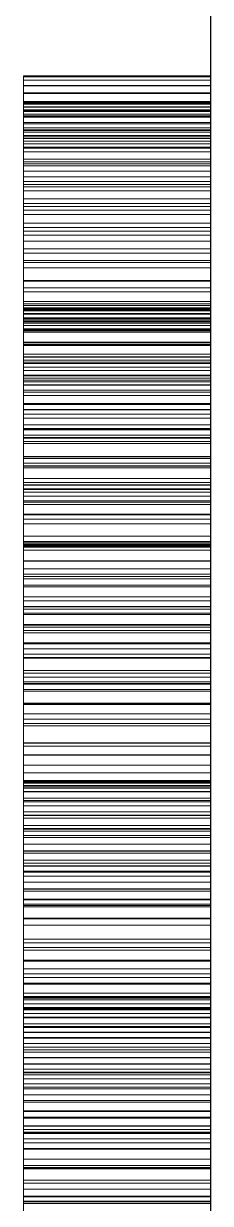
# Model space of a CAD drawing. Header units: millimetres. Extents: x 6 to 539, y 41 to 182.
# Drawn here: x 104.309 to 104.509, y 141.061 to 142.322 of the extents above; entities that cross this region are included whole.
import ezdxf

# ---------------------------------------------------------------- set-up
doc = ezdxf.new("R2010")
doc.units = ezdxf.units.MM
doc.linetypes.add('S45_HIDDEN', pattern=[2.3, 1.5, -0.8])
doc.layers.add('HIDDEN', color=7, linetype='S45_HIDDEN', lineweight=13)
doc.layers.add('VISIBLE', color=7, linetype='CONTINUOUS', lineweight=25)

msp = doc.modelspace()

# ---------------------------------------------------------------- linework, layer by layer
at = {"layer": 'HIDDEN', "ltscale": 0.666667}
for p, q in [((104.5093, 144.66667), (104.5093, 139.16667)), ((104.5093, 142.26667), (104.3093, 142.26667)), ((104.3093, 142.26667), (104.3093, 142.26553)), ((104.3093, 142.26548), (104.3093, 142.26667)), ((104.5093, 142.26553), (104.3093, 142.26553)), ((104.3093, 142.26553), (104.3093, 142.26213)), ((104.5093, 142.26548), (104.3093, 142.26548)), ((104.3093, 142.2619), (104.3093, 142.26548)), ((104.5093, 142.26213), (104.3093, 142.26213)), ((104.3093, 142.26213), (104.3093, 142.25646)), ((104.5093, 142.2619), (104.3093, 142.2619)), ((104.3093, 142.25595), (104.3093, 142.2619)), ((104.5093, 142.26667), (104.5093, 142.26553)), ((104.5093, 142.26548), (104.5093, 142.26667)), ((104.5093, 142.26553), (104.5093, 142.26213)), ((104.5093, 142.2619), (104.5093, 142.26548)), ((104.5093, 142.26213), (104.5093, 142.25646)), ((104.5093, 142.25595), (104.5093, 142.2619)), ((104.5093, 142.25646), (104.3093, 142.25646)), ((104.3093, 142.25646), (104.3093, 142.24853)), ((104.5093, 142.25595), (104.3093, 142.25595)), ((104.3093, 142.24762), (104.3093, 142.25595)), ((104.5093, 142.24853), (104.3093, 142.24853)), ((104.3093, 142.24853), (104.3093, 142.23832)), ((104.5093, 142.24762), (104.3093, 142.24762)), ((104.3093, 142.23691), (104.3093, 142.24762)), ((104.5093, 142.25646), (104.5093, 142.24853)), ((104.5093, 142.24762), (104.5093, 142.25595)), ((104.5093, 142.24853), (104.5093, 142.23832)), ((104.5093, 142.23691), (104.5093, 142.24762)), ((104.3093, 142.23843), (104.3093, 142.23909)), ((104.5093, 142.23909), (104.3093, 142.23909)), ((104.3093, 142.23909), (104.3093, 142.23848)), ((104.5093, 142.23848), (104.3093, 142.23848)), ((104.3093, 142.23848), (104.3093, 142.23663)), ((104.3093, 142.23644), (104.3093, 142.23843)), ((104.5093, 142.23843), (104.3093, 142.23843)), ((104.5093, 142.23832), (104.3093, 142.23832)), ((104.3093, 142.23832), (104.3093, 142.22585)), ((104.5093, 142.23691), (104.3093, 142.23691)), ((104.3093, 142.22381), (104.3093, 142.23691)), ((104.5093, 142.23663), (104.3093, 142.23663)), ((104.3093, 142.23663), (104.3093, 142.23356)), ((104.3093, 142.23312), (104.3093, 142.23644)), ((104.5093, 142.23644), (104.3093, 142.23644)), ((104.5093, 142.23356), (104.3093, 142.23356)), ((104.3093, 142.23356), (104.3093, 142.22925)), ((104.3093, 142.22848), (104.3093, 142.23312)), ((104.5093, 142.23312), (104.3093, 142.23312)), ((104.5093, 142.23909), (104.5093, 142.23848)), ((104.5093, 142.23843), (104.5093, 142.23909)), ((104.5093, 142.23848), (104.5093, 142.23663)), ((104.5093, 142.23644), (104.5093, 142.23843)), ((104.5093, 142.23832), (104.5093, 142.22585)), ((104.5093, 142.22381), (104.5093, 142.23691)), ((104.5093, 142.23663), (104.5093, 142.23356)), ((104.5093, 142.23312), (104.5093, 142.23644)), ((104.5093, 142.23356), (104.5093, 142.22925)), ((104.5093, 142.22848), (104.5093, 142.23312)), ((104.5093, 142.23039), (104.3093, 142.23039)), ((104.3093, 142.23039), (104.3093, 140.85176)), ((104.5093, 142.22925), (104.3093, 142.22925)), ((104.3093, 142.22925), (104.3093, 142.22372)), ((104.3093, 142.22251), (104.3093, 142.22848)), ((104.5093, 142.22848), (104.3093, 142.22848)), ((104.5093, 142.22585), (104.3093, 142.22585)), ((104.3093, 142.22585), (104.3093, 142.21111)), ((104.5093, 142.22381), (104.3093, 142.22381)), ((104.3093, 142.20834), (104.3093, 142.22381)), ((104.5093, 142.22372), (104.3093, 142.22372)), ((104.3093, 142.22372), (104.3093, 142.21695)), ((104.3093, 142.21522), (104.3093, 142.22251)), ((104.5093, 142.22251), (104.3093, 142.22251)), ((104.5093, 142.23039), (104.5093, 140.85176)), ((104.5093, 142.22925), (104.5093, 142.22372)), ((104.5093, 142.22251), (104.5093, 142.22848)), ((104.5093, 142.22585), (104.5093, 142.21111)), ((104.5093, 142.20834), (104.5093, 142.22381)), ((104.5093, 142.22372), (104.5093, 142.21695)), ((104.5093, 142.21522), (104.5093, 142.22251)), ((104.5093, 142.21695), (104.3093, 142.21695)), ((104.3093, 142.21695), (104.3093, 142.20896)), ((104.3093, 142.2066), (104.3093, 142.21522)), ((104.5093, 142.21522), (104.3093, 142.21522)), ((104.5093, 142.21111), (104.3093, 142.21111)), ((104.3093, 142.21111), (104.3093, 142.19411)), ((104.5093, 142.20896), (104.3093, 142.20896)), ((104.3093, 142.20896), (104.3093, 142.19973)), ((104.5093, 142.20834), (104.3093, 142.20834)), ((104.3093, 142.19048), (104.3093, 142.20834)), ((104.3093, 142.19665), (104.3093, 142.2066)), ((104.5093, 142.2066), (104.3093, 142.2066)), ((104.5093, 142.21695), (104.5093, 142.20896)), ((104.5093, 142.2066), (104.5093, 142.21522)), ((104.5093, 142.21111), (104.5093, 142.19411)), ((104.5093, 142.20896), (104.5093, 142.19973)), ((104.5093, 142.19048), (104.5093, 142.20834)), ((104.5093, 142.19665), (104.5093, 142.2066)), ((104.5093, 142.20281), (104.3093, 142.20281)), ((104.3093, 142.20281), (104.3093, 141.95176)), ((104.3093, 141.99965), (104.3093, 142.20281)), ((104.3093, 141.95176), (104.3093, 142.20136)), ((104.5093, 142.20136), (104.3093, 142.20136)), ((104.3093, 142.20136), (104.3093, 141.10862)), ((104.5093, 142.19973), (104.3093, 142.19973)), ((104.3093, 142.19973), (104.3093, 142.18927)), ((104.3093, 142.18537), (104.3093, 142.19665)), ((104.5093, 142.19665), (104.3093, 142.19665)), ((104.5093, 142.19411), (104.3093, 142.19411)), ((104.3093, 142.19411), (104.3093, 142.17491)), ((104.5093, 142.20281), (104.5093, 141.95176)), ((104.5093, 141.99965), (104.5093, 142.20281)), ((104.5093, 142.20136), (104.5093, 141.10862)), ((104.5093, 141.95176), (104.5093, 142.20136)), ((104.5093, 142.19973), (104.5093, 142.18927)), ((104.5093, 142.18537), (104.5093, 142.19665)), ((104.5093, 142.19411), (104.5093, 142.17491)), ((104.5093, 142.19048), (104.3093, 142.19048)), ((104.3093, 142.17031), (104.3093, 142.19048)), ((104.5093, 142.18927), (104.3093, 142.18927)), ((104.3093, 142.18927), (104.3093, 142.17759)), ((104.3093, 142.17277), (104.3093, 142.18537)), ((104.5093, 142.18537), (104.3093, 142.18537)), ((104.5093, 142.17031), (104.5093, 142.19048)), ((104.5093, 142.18927), (104.5093, 142.17759)), ((104.5093, 142.17277), (104.5093, 142.18537)), ((104.5093, 142.17759), (104.3093, 142.17759)), ((104.3093, 142.17759), (104.3093, 142.16467)), ((104.5093, 142.17491), (104.3093, 142.17491)), ((104.3093, 142.17491), (104.3093, 142.15361)), ((104.3093, 142.15884), (104.3093, 142.17277)), ((104.5093, 142.17277), (104.3093, 142.17277)), ((104.5093, 142.17031), (104.3093, 142.17031)), ((104.3093, 142.1479), (104.3093, 142.17031)), ((104.5093, 142.17759), (104.5093, 142.16467)), ((104.5093, 142.17491), (104.5093, 142.15361)), ((104.5093, 142.15884), (104.5093, 142.17277)), ((104.5093, 142.1479), (104.5093, 142.17031)), ((104.5093, 142.16467), (104.3093, 142.16467)), ((104.3093, 142.16467), (104.3093, 142.15053)), ((104.3093, 142.14359), (104.3093, 142.15884)), ((104.5093, 142.15884), (104.3093, 142.15884)), ((104.5093, 142.16467), (104.5093, 142.15053)), ((104.5093, 142.14359), (104.5093, 142.15884)), ((104.5093, 142.15361), (104.3093, 142.15361)), ((104.3093, 142.15361), (104.3093, 142.1302)), ((104.5093, 142.15053), (104.3093, 142.15053)), ((104.3093, 142.15053), (104.3093, 142.13515)), ((104.5093, 142.1479), (104.3093, 142.1479)), ((104.3093, 142.12324), (104.3093, 142.1479)), ((104.3093, 142.12701), (104.3093, 142.14359)), ((104.5093, 142.14359), (104.3093, 142.14359)), ((104.5093, 142.15361), (104.5093, 142.1302)), ((104.5093, 142.15053), (104.5093, 142.13515)), ((104.5093, 142.12324), (104.5093, 142.1479)), ((104.5093, 142.12701), (104.5093, 142.14359)), ((104.5093, 142.13515), (104.3093, 142.13515)), ((104.3093, 142.13515), (104.3093, 142.11854)), ((104.5093, 142.13515), (104.5093, 142.11854)), ((104.5093, 142.1302), (104.3093, 142.1302)), ((104.3093, 142.1302), (104.3093, 142.10468)), ((104.3093, 142.1091), (104.3093, 142.12701)), ((104.5093, 142.12701), (104.3093, 142.12701)), ((104.5093, 142.12324), (104.3093, 142.12324)), ((104.3093, 142.09633), (104.3093, 142.12324)), ((104.5093, 142.11854), (104.3093, 142.11854)), ((104.3093, 142.11854), (104.3093, 142.10071)), ((104.5093, 142.1302), (104.5093, 142.10468)), ((104.5093, 142.1091), (104.5093, 142.12701)), ((104.5093, 142.09633), (104.5093, 142.12324)), ((104.5093, 142.11854), (104.5093, 142.10071)), ((104.3093, 142.08987), (104.3093, 142.1091)), ((104.5093, 142.1091), (104.3093, 142.1091)), ((104.5093, 142.08987), (104.5093, 142.1091)), ((104.5093, 142.10468), (104.3093, 142.10468)), ((104.3093, 142.10468), (104.3093, 142.07705)), ((104.5093, 142.10071), (104.3093, 142.10071)), ((104.3093, 142.10071), (104.3093, 142.08164)), ((104.5093, 142.09633), (104.3093, 142.09633)), ((104.3093, 142.06719), (104.3093, 142.09633)), ((104.5093, 142.10468), (104.5093, 142.07705)), ((104.5093, 142.10071), (104.5093, 142.08164)), ((104.5093, 142.06719), (104.5093, 142.09633)), ((104.3093, 142.06931), (104.3093, 142.08987)), ((104.5093, 142.08987), (104.3093, 142.08987)), ((104.5093, 142.08164), (104.3093, 142.08164)), ((104.3093, 142.08164), (104.3093, 142.0614)), ((104.5093, 142.06931), (104.5093, 142.08987)), ((104.5093, 142.08164), (104.5093, 142.0614)), ((104.5093, 142.07705), (104.3093, 142.07705)), ((104.3093, 142.07705), (104.3093, 142.04731)), ((104.3093, 142.04776), (104.3093, 142.06931)), ((104.5093, 142.06931), (104.3093, 142.06931)), ((104.5093, 142.07705), (104.5093, 142.04731)), ((104.5093, 142.04776), (104.5093, 142.06931)), ((104.5093, 142.06719), (104.3093, 142.06719)), ((104.3093, 142.03579), (104.3093, 142.06719)), ((104.5093, 142.0614), (104.3093, 142.0614)), ((104.3093, 142.0614), (104.3093, 142.04004)), ((104.5093, 142.03579), (104.5093, 142.06719)), ((104.5093, 142.0614), (104.5093, 142.04004)), ((104.3093, 142.02559), (104.3093, 142.04776)), ((104.5093, 142.04776), (104.3093, 142.04776)), ((104.5093, 142.04731), (104.3093, 142.04731)), ((104.3093, 142.04731), (104.3093, 142.01546)), ((104.5093, 142.02559), (104.5093, 142.04776)), ((104.5093, 142.04731), (104.5093, 142.01546)), ((104.5093, 142.04004), (104.3093, 142.04004)), ((104.3093, 142.04004), (104.3093, 142.01757)), ((104.5093, 142.03579), (104.3093, 142.03579)), ((104.3093, 142.00215), (104.3093, 142.03579)), ((104.5093, 142.04004), (104.5093, 142.01757)), ((104.5093, 142.00215), (104.5093, 142.03579)), ((104.3093, 142.00278), (104.3093, 142.02559)), ((104.5093, 142.02559), (104.3093, 142.02559)), ((104.5093, 142.02287), (104.3093, 142.02287)), ((104.3093, 142.02287), (104.3093, 142.0212)), ((104.3093, 142.0211), (104.3093, 142.02287)), ((104.5093, 142.0212), (104.3093, 142.0212)), ((104.3093, 142.0212), (104.3093, 142.0162)), ((104.5093, 142.0211), (104.3093, 142.0211)), ((104.3093, 142.01579), (104.3093, 142.0211)), ((104.3093, 142.01705), (104.3093, 142.01851)), ((104.5093, 142.01851), (104.3093, 142.01851)), ((104.3093, 142.01851), (104.3093, 142.0169)), ((104.5093, 142.01757), (104.3093, 142.01757)), ((104.3093, 142.01757), (104.3093, 141.99398)), ((104.5093, 142.00278), (104.5093, 142.02559)), ((104.5093, 142.02287), (104.5093, 142.0212)), ((104.5093, 142.0211), (104.5093, 142.02287)), ((104.5093, 142.0212), (104.5093, 142.0162)), ((104.5093, 142.01579), (104.5093, 142.0211)), ((104.5093, 142.01851), (104.5093, 142.0169)), ((104.5093, 142.01705), (104.5093, 142.01851)), ((104.5093, 142.01757), (104.5093, 141.99398)), ((104.3093, 142.01266), (104.3093, 142.01705)), ((104.5093, 142.01705), (104.3093, 142.01705)), ((104.5093, 142.0169), (104.3093, 142.0169)), ((104.3093, 142.0169), (104.3093, 142.01207)), ((104.5093, 142.0162), (104.3093, 142.0162)), ((104.3093, 142.0162), (104.3093, 142.00787)), ((104.5093, 142.01579), (104.3093, 142.01579)), ((104.3093, 142.00695), (104.3093, 142.01579)), ((104.5093, 142.01546), (104.3093, 142.01546)), ((104.3093, 142.01546), (104.3093, 141.98151)), ((104.3093, 142.00535), (104.3093, 142.01266)), ((104.5093, 142.01266), (104.3093, 142.01266)), ((104.5093, 142.01207), (104.3093, 142.01207)), ((104.3093, 142.01207), (104.3093, 142.00402)), ((104.5093, 142.00787), (104.3093, 142.00787)), ((104.3093, 142.00787), (104.3093, 141.9962)), ((104.5093, 142.00695), (104.3093, 142.00695)), ((104.3093, 141.99457), (104.3093, 142.00695)), ((104.3093, 141.99511), (104.3093, 142.00535)), ((104.5093, 142.00535), (104.3093, 142.00535)), ((104.5093, 142.01266), (104.5093, 142.01705)), ((104.5093, 142.0169), (104.5093, 142.01207)), ((104.5093, 142.0162), (104.5093, 142.00787)), ((104.5093, 142.00695), (104.5093, 142.01579)), ((104.5093, 142.01546), (104.5093, 141.98151)), ((104.5093, 142.00535), (104.5093, 142.01266)), ((104.5093, 142.01207), (104.5093, 142.00402)), ((104.5093, 142.00787), (104.5093, 141.9962)), ((104.5093, 141.99457), (104.5093, 142.00695)), ((104.5093, 141.99511), (104.5093, 142.00535)), ((104.5093, 142.00402), (104.3093, 142.00402)), ((104.3093, 142.00402), (104.3093, 141.99276)), ((104.3093, 141.97933), (104.3093, 142.00278)), ((104.5093, 142.00278), (104.3093, 142.00278)), ((104.5093, 142.00215), (104.3093, 142.00215)), ((104.3093, 141.96627), (104.3093, 142.00215)), ((104.5093, 141.99965), (104.3093, 141.99965)), ((104.3093, 141.94337), (104.3093, 141.99965)), ((104.5093, 141.9962), (104.3093, 141.9962)), ((104.3093, 141.9962), (104.3093, 141.9812)), ((104.3093, 141.98195), (104.3093, 141.99511)), ((104.5093, 141.99511), (104.3093, 141.99511)), ((104.5093, 141.99457), (104.3093, 141.99457)), ((104.3093, 141.97865), (104.3093, 141.99457)), ((104.5093, 141.99398), (104.3093, 141.99398)), ((104.3093, 141.99398), (104.3093, 141.96927)), ((104.5093, 141.99276), (104.3093, 141.99276)), ((104.3093, 141.99276), (104.3093, 141.97827)), ((104.5093, 142.00402), (104.5093, 141.99276)), ((104.5093, 141.97933), (104.5093, 142.00278)), ((104.5093, 141.96627), (104.5093, 142.00215)), ((104.5093, 141.94337), (104.5093, 141.99965)), ((104.5093, 141.9962), (104.5093, 141.9812)), ((104.5093, 141.98195), (104.5093, 141.99511)), ((104.5093, 141.97865), (104.5093, 141.99457)), ((104.5093, 141.99398), (104.5093, 141.96927)), ((104.5093, 141.99276), (104.5093, 141.97827)), ((104.3093, 141.96586), (104.3093, 141.98195)), ((104.5093, 141.98195), (104.3093, 141.98195)), ((104.5093, 141.98151), (104.3093, 141.98151)), ((104.3093, 141.98151), (104.3093, 141.94617)), ((104.5093, 141.9812), (104.3093, 141.9812)), ((104.3093, 141.9812), (104.3093, 141.96287)), ((104.5093, 141.96586), (104.5093, 141.98195)), ((104.5093, 141.98151), (104.5093, 141.94617)), ((104.5093, 141.9812), (104.5093, 141.96287)), ((104.3093, 141.95525), (104.3093, 141.97933)), ((104.5093, 141.97933), (104.3093, 141.97933)), ((104.5093, 141.97865), (104.3093, 141.97865)), ((104.3093, 141.9592), (104.3093, 141.97865)), ((104.5093, 141.97827), (104.3093, 141.97827)), ((104.3093, 141.97827), (104.3093, 141.96056)), ((104.5093, 141.96927), (104.3093, 141.96927)), ((104.3093, 141.96927), (104.3093, 141.94345)), ((104.5093, 141.95525), (104.5093, 141.97933)), ((104.5093, 141.9592), (104.5093, 141.97865)), ((104.5093, 141.97827), (104.5093, 141.96056)), ((104.5093, 141.96927), (104.5093, 141.94345)), ((104.3093, 141.92865), (104.3093, 141.96627)), ((104.5093, 141.96627), (104.3093, 141.96627)), ((104.3093, 141.94685), (104.3093, 141.96586)), ((104.5093, 141.96586), (104.3093, 141.96586)), ((104.5093, 141.96287), (104.3093, 141.96287)), ((104.3093, 141.96287), (104.3093, 141.9412)), ((104.5093, 141.96056), (104.3093, 141.96056)), ((104.3093, 141.96056), (104.3093, 141.93963)), ((104.5093, 141.9592), (104.3093, 141.9592)), ((104.3093, 141.9362), (104.3093, 141.9592)), ((104.3093, 141.93054), (104.3093, 141.95525)), ((104.5093, 141.95525), (104.3093, 141.95525)), ((104.5093, 141.92865), (104.5093, 141.96627)), ((104.5093, 141.94685), (104.5093, 141.96586)), ((104.5093, 141.96287), (104.5093, 141.9412)), ((104.5093, 141.96056), (104.5093, 141.93963)), ((104.5093, 141.9362), (104.5093, 141.9592)), ((104.5093, 141.93054), (104.5093, 141.95525)), ((104.5093, 141.95176), (104.3093, 141.95176)), ((104.3093, 141.95176), (104.3093, 141.89354)), ((104.3093, 141.37999), (104.3093, 141.95176)), ((104.3093, 141.93625), (104.3093, 141.94685)), ((104.5093, 141.94685), (104.3093, 141.94685)), ((104.5093, 141.94617), (104.3093, 141.94617)), ((104.3093, 141.94617), (104.3093, 141.91017)), ((104.5093, 141.94345), (104.3093, 141.94345)), ((104.3093, 141.94345), (104.3093, 141.91651)), ((104.5093, 141.94337), (104.3093, 141.94337)), ((104.3093, 141.88265), (104.3093, 141.94337)), ((104.5093, 141.95176), (104.5093, 141.89354)), ((104.5093, 141.37999), (104.5093, 141.95176)), ((104.5093, 141.93625), (104.5093, 141.94685)), ((104.5093, 141.94617), (104.5093, 141.91017)), ((104.5093, 141.94345), (104.5093, 141.91651)), ((104.5093, 141.88265), (104.5093, 141.94337)), ((104.5093, 141.9412), (104.3093, 141.9412)), ((104.3093, 141.9412), (104.3093, 141.9162)), ((104.5093, 141.93963), (104.3093, 141.93963)), ((104.3093, 141.93963), (104.3093, 141.91548)), ((104.3093, 141.92491), (104.3093, 141.93625)), ((104.5093, 141.93625), (104.3093, 141.93625)), ((104.5093, 141.9362), (104.3093, 141.9362)), ((104.3093, 141.90967), (104.3093, 141.9362)), ((104.3093, 141.90518), (104.3093, 141.93054)), ((104.5093, 141.93054), (104.3093, 141.93054)), ((104.5093, 141.9412), (104.5093, 141.9162)), ((104.5093, 141.93963), (104.5093, 141.91548)), ((104.5093, 141.92491), (104.5093, 141.93625)), ((104.5093, 141.90967), (104.5093, 141.9362)), ((104.5093, 141.90518), (104.5093, 141.93054)), ((104.3093, 141.88981), (104.3093, 141.92865)), ((104.5093, 141.92865), (104.3093, 141.92865)), ((104.3093, 141.90091), (104.3093, 141.92491)), ((104.5093, 141.92491), (104.3093, 141.92491)), ((104.5093, 141.91651), (104.3093, 141.91651)), ((104.3093, 141.91651), (104.3093, 141.88845)), ((104.5093, 141.88981), (104.5093, 141.92865)), ((104.5093, 141.90091), (104.5093, 141.92491)), ((104.5093, 141.91651), (104.5093, 141.88845)), ((104.5093, 141.9162), (104.3093, 141.9162)), ((104.3093, 141.9162), (104.3093, 141.88878)), ((104.5093, 141.91548), (104.3093, 141.91548)), ((104.3093, 141.91548), (104.3093, 141.88818)), ((104.5093, 141.91017), (104.3093, 141.91017)), ((104.3093, 141.91017), (104.3093, 141.87352)), ((104.5093, 141.90967), (104.3093, 141.90967)), ((104.3093, 141.88002), (104.3093, 141.90967)), ((104.3093, 141.8792), (104.3093, 141.90518)), ((104.5093, 141.90518), (104.3093, 141.90518)), ((104.5093, 141.9162), (104.5093, 141.88878)), ((104.5093, 141.91548), (104.5093, 141.88818)), ((104.5093, 141.91017), (104.5093, 141.87352)), ((104.5093, 141.88002), (104.5093, 141.90967)), ((104.5093, 141.8792), (104.5093, 141.90518)), ((104.3093, 141.87571), (104.3093, 141.90091)), ((104.5093, 141.90091), (104.3093, 141.90091)), ((104.5093, 141.89354), (104.3093, 141.89354)), ((104.3093, 141.89354), (104.3093, 141.83208)), ((104.5093, 141.87571), (104.5093, 141.90091)), ((104.5093, 141.89354), (104.5093, 141.83208)), ((104.3093, 141.84975), (104.3093, 141.88981)), ((104.5093, 141.88981), (104.3093, 141.88981)), ((104.5093, 141.88878), (104.3093, 141.88878)), ((104.3093, 141.88878), (104.3093, 141.85984)), ((104.5093, 141.88845), (104.3093, 141.88845)), ((104.3093, 141.88845), (104.3093, 141.85928)), ((104.5093, 141.88818), (104.3093, 141.88818)), ((104.3093, 141.88818), (104.3093, 141.85779)), ((104.5093, 141.88265), (104.3093, 141.88265)), ((104.3093, 141.81748), (104.3093, 141.88265)), ((104.5093, 141.88002), (104.3093, 141.88002)), ((104.3093, 141.84764), (104.3093, 141.88002)), ((104.3093, 141.85258), (104.3093, 141.8792)), ((104.5093, 141.8792), (104.3093, 141.8792)), ((104.5093, 141.84975), (104.5093, 141.88981)), ((104.5093, 141.88878), (104.5093, 141.85984)), ((104.5093, 141.88845), (104.5093, 141.85928)), ((104.5093, 141.88818), (104.5093, 141.85779)), ((104.5093, 141.81748), (104.5093, 141.88265)), ((104.5093, 141.84764), (104.5093, 141.88002)), ((104.5093, 141.85258), (104.5093, 141.8792)), ((104.3093, 141.8493), (104.3093, 141.87571)), ((104.5093, 141.87571), (104.3093, 141.87571)), ((104.5093, 141.87352), (104.3093, 141.87352)), ((104.3093, 141.87352), (104.3093, 141.83621)), ((104.5093, 141.8493), (104.5093, 141.87571)), ((104.5093, 141.87352), (104.5093, 141.83621)), ((104.5093, 141.85984), (104.3093, 141.85984)), ((104.3093, 141.85984), (104.3093, 141.82937)), ((104.5093, 141.85928), (104.3093, 141.85928)), ((104.3093, 141.85928), (104.3093, 141.82899)), ((104.5093, 141.85779), (104.3093, 141.85779)), ((104.3093, 141.85779), (104.3093, 141.82433)), ((104.5093, 141.85984), (104.5093, 141.82937)), ((104.5093, 141.85928), (104.5093, 141.82899)), ((104.5093, 141.85779), (104.5093, 141.82433)), ((104.3093, 141.82532), (104.3093, 141.85258)), ((104.5093, 141.85258), (104.3093, 141.85258)), ((104.3093, 141.80845), (104.3093, 141.84975)), ((104.5093, 141.84975), (104.3093, 141.84975)), ((104.3093, 141.8217), (104.3093, 141.8493)), ((104.5093, 141.8493), (104.3093, 141.8493)), ((104.5093, 141.84764), (104.3093, 141.84764)), ((104.3093, 141.81254), (104.3093, 141.84764)), ((104.5093, 141.82532), (104.5093, 141.85258)), ((104.5093, 141.80845), (104.5093, 141.84975)), ((104.5093, 141.8217), (104.5093, 141.8493)), ((104.5093, 141.81254), (104.5093, 141.84764)), ((104.5093, 141.83621), (104.3093, 141.83621)), ((104.3093, 141.83621), (104.3093, 141.79824)), ((104.5093, 141.83208), (104.3093, 141.83208)), ((104.3093, 141.83208), (104.3093, 141.76738)), ((104.5093, 141.82937), (104.3093, 141.82937)), ((104.3093, 141.82937), (104.3093, 141.79739)), ((104.5093, 141.82899), (104.3093, 141.82899)), ((104.3093, 141.82899), (104.3093, 141.79758)), ((104.5093, 141.83621), (104.5093, 141.79824)), ((104.5093, 141.83208), (104.5093, 141.76738)), ((104.5093, 141.82937), (104.5093, 141.79739)), ((104.5093, 141.82899), (104.5093, 141.79758)), ((104.3093, 141.79743), (104.3093, 141.82532)), ((104.5093, 141.82532), (104.3093, 141.82532)), ((104.5093, 141.82433), (104.3093, 141.82433)), ((104.3093, 141.82433), (104.3093, 141.78777)), ((104.3093, 141.79289), (104.3093, 141.8217)), ((104.5093, 141.8217), (104.3093, 141.8217)), ((104.5093, 141.81748), (104.3093, 141.81748)), ((104.3093, 141.74787), (104.3093, 141.81748)), ((104.5093, 141.79743), (104.5093, 141.82532)), ((104.5093, 141.82433), (104.5093, 141.78777)), ((104.5093, 141.79289), (104.5093, 141.8217)), ((104.5093, 141.74787), (104.5093, 141.81748)), ((104.5093, 141.81254), (104.3093, 141.81254)), ((104.3093, 141.77471), (104.3093, 141.81254)), ((104.3093, 140.85176), (104.3093, 141.81099)), ((104.5093, 141.81099), (104.3093, 141.81099)), ((104.3093, 141.76594), (104.3093, 141.80845)), ((104.5093, 141.80845), (104.3093, 141.80845)), ((104.5093, 141.77471), (104.5093, 141.81254)), ((104.5093, 140.85176), (104.5093, 141.81099)), ((104.5093, 141.76594), (104.5093, 141.80845)), ((104.5093, 141.79824), (104.3093, 141.79824)), ((104.3093, 141.79824), (104.3093, 141.75961)), ((104.5093, 141.79758), (104.3093, 141.79758)), ((104.3093, 141.79758), (104.3093, 141.76505)), ((104.3093, 141.76891), (104.3093, 141.79743)), ((104.5093, 141.79743), (104.3093, 141.79743)), ((104.5093, 141.79739), (104.3093, 141.79739)), ((104.3093, 141.79739), (104.3093, 141.76389)), ((104.3093, 141.76288), (104.3093, 141.79289)), ((104.5093, 141.79289), (104.3093, 141.79289)), ((104.5093, 141.79824), (104.5093, 141.75961)), ((104.5093, 141.79758), (104.5093, 141.76505)), ((104.5093, 141.76891), (104.5093, 141.79743)), ((104.5093, 141.79739), (104.5093, 141.76389)), ((104.5093, 141.76288), (104.5093, 141.79289)), ((104.5093, 141.78777), (104.3093, 141.78777)), ((104.3093, 141.78777), (104.3093, 141.74814)), ((104.5093, 141.78777), (104.5093, 141.74814)), ((104.5093, 141.77471), (104.3093, 141.77471)), ((104.3093, 141.73417), (104.3093, 141.77471)), ((104.3093, 141.73975), (104.3093, 141.76891)), ((104.5093, 141.76891), (104.3093, 141.76891)), ((104.5093, 141.76738), (104.3093, 141.76738)), ((104.3093, 141.76738), (104.3093, 141.69943)), ((104.3093, 141.7222), (104.3093, 141.76594)), ((104.5093, 141.76594), (104.3093, 141.76594)), ((104.5093, 141.76505), (104.3093, 141.76505)), ((104.3093, 141.76505), (104.3093, 141.73141)), ((104.5093, 141.73417), (104.5093, 141.77471)), ((104.5093, 141.73975), (104.5093, 141.76891)), ((104.5093, 141.76738), (104.5093, 141.69943)), ((104.5093, 141.7222), (104.5093, 141.76594)), ((104.5093, 141.76505), (104.5093, 141.73141)), ((104.5093, 141.76389), (104.3093, 141.76389)), ((104.3093, 141.76389), (104.3093, 141.72887)), ((104.3093, 141.73167), (104.3093, 141.76288)), ((104.5093, 141.76288), (104.3093, 141.76288)), ((104.5093, 141.75961), (104.3093, 141.75961)), ((104.3093, 141.75961), (104.3093, 141.72033)), ((104.5093, 141.76389), (104.5093, 141.72887)), ((104.5093, 141.73167), (104.5093, 141.76288)), ((104.5093, 141.75961), (104.5093, 141.72033)), ((104.5093, 141.74814), (104.3093, 141.74814)), ((104.3093, 141.74814), (104.3093, 141.70542)), ((104.5093, 141.74787), (104.3093, 141.74787)), ((104.3093, 141.67381), (104.3093, 141.74787)), ((104.5093, 141.74814), (104.5093, 141.70542)), ((104.5093, 141.67381), (104.5093, 141.74787)), ((104.3093, 141.70995), (104.3093, 141.73975)), ((104.5093, 141.73975), (104.3093, 141.73975)), ((104.5093, 141.73417), (104.3093, 141.73417)), ((104.3093, 141.69091), (104.3093, 141.73417)), ((104.3093, 141.69925), (104.3093, 141.73167)), ((104.5093, 141.73167), (104.3093, 141.73167)), ((104.5093, 141.73141), (104.3093, 141.73141)), ((104.3093, 141.73141), (104.3093, 141.69666)), ((104.5093, 141.72887), (104.3093, 141.72887)), ((104.3093, 141.72887), (104.3093, 141.69233)), ((104.5093, 141.70995), (104.5093, 141.73975)), ((104.5093, 141.69091), (104.5093, 141.73417)), ((104.5093, 141.69925), (104.5093, 141.73167)), ((104.5093, 141.73141), (104.5093, 141.69666)), ((104.5093, 141.72887), (104.5093, 141.69233)), ((104.3093, 141.67724), (104.3093, 141.7222)), ((104.5093, 141.7222), (104.3093, 141.7222)), ((104.5093, 141.72033), (104.3093, 141.72033)), ((104.3093, 141.72033), (104.3093, 141.68039)), ((104.5093, 141.67724), (104.5093, 141.7222)), ((104.5093, 141.72033), (104.5093, 141.68039)), ((104.3093, 141.67953), (104.3093, 141.70995)), ((104.5093, 141.70995), (104.3093, 141.70995)), ((104.5093, 141.70542), (104.3093, 141.70542)), ((104.3093, 141.70542), (104.3093, 141.65962)), ((104.5093, 141.67953), (104.5093, 141.70995)), ((104.5093, 141.70542), (104.5093, 141.65962)), ((104.5093, 141.69943), (104.3093, 141.69943)), ((104.3093, 141.69943), (104.3093, 141.62825)), ((104.3093, 141.67123), (104.3093, 141.69925)), ((104.5093, 141.69925), (104.3093, 141.69925)), ((104.5093, 141.69666), (104.3093, 141.69666)), ((104.3093, 141.69666), (104.3093, 141.66078)), ((104.5093, 141.69233), (104.3093, 141.69233)), ((104.3093, 141.69233), (104.3093, 141.65427)), ((104.5093, 141.69091), (104.3093, 141.69091)), ((104.3093, 141.64492), (104.3093, 141.69091)), ((104.5093, 141.69943), (104.5093, 141.62825)), ((104.5093, 141.67123), (104.5093, 141.69925)), ((104.5093, 141.69666), (104.5093, 141.66078)), ((104.5093, 141.69233), (104.5093, 141.65427)), ((104.5093, 141.64492), (104.5093, 141.69091)), ((104.5093, 141.68039), (104.3093, 141.68039)), ((104.3093, 141.68039), (104.3093, 141.64419)), ((104.3093, 141.64846), (104.3093, 141.67953)), ((104.5093, 141.67953), (104.3093, 141.67953)), ((104.3093, 141.63105), (104.3093, 141.67724)), ((104.5093, 141.67724), (104.3093, 141.67724)), ((104.5093, 141.68039), (104.5093, 141.64419)), ((104.5093, 141.64846), (104.5093, 141.67953)), ((104.5093, 141.63105), (104.5093, 141.67724)), ((104.5093, 141.67381), (104.3093, 141.67381)), ((104.3093, 141.59531), (104.3093, 141.67381)), ((104.3093, 141.64447), (104.3093, 141.67123)), ((104.5093, 141.67123), (104.3093, 141.67123)), ((104.5093, 141.59531), (104.5093, 141.67381)), ((104.5093, 141.64447), (104.5093, 141.67123)), ((104.5093, 141.66078), (104.3093, 141.66078)), ((104.3093, 141.66078), (104.3093, 141.62379)), ((104.5093, 141.65962), (104.3093, 141.65962)), ((104.3093, 141.65962), (104.3093, 141.61073)), ((104.5093, 141.65427), (104.3093, 141.65427)), ((104.3093, 141.65427), (104.3093, 141.61698)), ((104.5093, 141.66078), (104.5093, 141.62379)), ((104.5093, 141.65962), (104.5093, 141.61073)), ((104.5093, 141.65427), (104.5093, 141.61698)), ((104.3093, 141.6166), (104.3093, 141.64846)), ((104.5093, 141.64846), (104.3093, 141.64846)), ((104.5093, 141.64492), (104.3093, 141.64492)), ((104.3093, 141.59622), (104.3093, 141.64492)), ((104.3093, 141.61898), (104.3093, 141.64447)), ((104.5093, 141.64447), (104.3093, 141.64447)), ((104.5093, 141.64419), (104.3093, 141.64419)), ((104.3093, 141.64419), (104.3093, 141.60887)), ((104.5093, 141.6166), (104.5093, 141.64846)), ((104.5093, 141.59622), (104.5093, 141.64492)), ((104.5093, 141.61898), (104.5093, 141.64447)), ((104.5093, 141.64419), (104.5093, 141.60887)), ((104.3093, 141.61073), (104.3093, 141.63105)), ((104.5093, 141.63105), (104.3093, 141.63105)), ((104.5093, 141.62825), (104.3093, 141.62825)), ((104.3093, 141.62825), (104.3093, 141.55382)), ((104.5093, 141.61073), (104.5093, 141.63105)), ((104.5093, 141.62825), (104.5093, 141.55382)), ((104.5093, 141.62379), (104.3093, 141.62379)), ((104.3093, 141.62379), (104.3093, 141.59622)), ((104.3093, 141.59477), (104.3093, 141.61898)), ((104.5093, 141.61898), (104.3093, 141.61898)), ((104.5093, 141.61698), (104.3093, 141.61698)), ((104.3093, 141.61698), (104.3093, 141.57912)), ((104.3093, 141.58488), (104.3093, 141.6166)), ((104.5093, 141.6166), (104.3093, 141.6166)), ((104.5093, 141.62379), (104.5093, 141.59622)), ((104.5093, 141.59477), (104.5093, 141.61898)), ((104.5093, 141.61698), (104.5093, 141.57912)), ((104.5093, 141.58488), (104.5093, 141.6166)), ((104.5093, 141.61073), (104.3093, 141.61073)), ((104.5093, 141.60887), (104.3093, 141.60887)), ((104.3093, 141.60887), (104.3093, 141.57444)), ((104.5093, 141.60887), (104.5093, 141.57444)), ((104.5093, 141.59622), (104.3093, 141.59622)), ((104.5093, 141.59531), (104.3093, 141.59531)), ((104.3093, 141.51237), (104.3093, 141.59531)), ((104.3093, 141.57182), (104.3093, 141.59477)), ((104.5093, 141.59477), (104.3093, 141.59477)), ((104.5093, 141.51237), (104.5093, 141.59531)), ((104.5093, 141.57182), (104.5093, 141.59477)), ((104.3093, 141.55329), (104.3093, 141.58488)), ((104.5093, 141.58488), (104.3093, 141.58488)), ((104.5093, 141.57912), (104.3093, 141.57912)), ((104.3093, 141.57912), (104.3093, 141.5407)), ((104.5093, 141.55329), (104.5093, 141.58488)), ((104.5093, 141.57912), (104.5093, 141.5407)), ((104.5093, 141.57444), (104.3093, 141.57444)), ((104.3093, 141.57444), (104.3093, 141.54089)), ((104.3093, 141.55014), (104.3093, 141.57182)), ((104.5093, 141.57182), (104.3093, 141.57182)), ((104.5093, 141.57444), (104.5093, 141.54089)), ((104.5093, 141.55014), (104.5093, 141.57182)), ((104.5093, 141.55382), (104.3093, 141.55382)), ((104.3093, 141.55382), (104.3093, 141.47614)), ((104.3093, 141.52184), (104.3093, 141.55329)), ((104.5093, 141.55329), (104.3093, 141.55329)), ((104.5093, 141.55382), (104.5093, 141.47614)), ((104.5093, 141.52184), (104.5093, 141.55329)), ((104.3093, 141.52974), (104.3093, 141.55014)), ((104.5093, 141.55014), (104.3093, 141.55014)), ((104.5093, 141.54089), (104.3093, 141.54089)), ((104.3093, 141.54089), (104.3093, 141.50823)), ((104.5093, 141.5407), (104.3093, 141.5407)), ((104.3093, 141.5407), (104.3093, 141.50171)), ((104.5093, 141.52974), (104.5093, 141.55014)), ((104.5093, 141.54089), (104.5093, 141.50823)), ((104.5093, 141.5407), (104.5093, 141.50171)), ((104.3093, 141.5106), (104.3093, 141.52974)), ((104.5093, 141.52974), (104.3093, 141.52974)), ((104.5093, 141.5106), (104.5093, 141.52974)), ((104.3093, 141.49053), (104.3093, 141.52184)), ((104.5093, 141.52184), (104.3093, 141.52184)), ((104.3093, 141.51275), (104.3093, 141.5135)), ((104.5093, 141.5135), (104.3093, 141.5135)), ((104.3093, 141.5135), (104.3093, 141.51141)), ((104.5093, 141.49053), (104.5093, 141.52184)), ((104.5093, 141.5135), (104.5093, 141.51141)), ((104.5093, 141.51275), (104.5093, 141.5135)), ((104.3093, 141.51048), (104.3093, 141.51275)), ((104.5093, 141.51275), (104.3093, 141.51275)), ((104.5093, 141.51237), (104.3093, 141.51237)), ((104.3093, 141.42498), (104.3093, 141.51237)), ((104.5093, 141.51141), (104.3093, 141.51141)), ((104.3093, 141.51141), (104.3093, 141.50516)), ((104.3093, 141.50133), (104.3093, 141.5106)), ((104.5093, 141.5106), (104.3093, 141.5106)), ((104.3093, 141.50672), (104.3093, 141.51048)), ((104.5093, 141.51048), (104.3093, 141.51048)), ((104.5093, 141.50823), (104.3093, 141.50823)), ((104.3093, 141.50823), (104.3093, 141.47645)), ((104.3093, 141.50144), (104.3093, 141.50672)), ((104.5093, 141.50672), (104.3093, 141.50672)), ((104.5093, 141.50516), (104.3093, 141.50516)), ((104.3093, 141.50516), (104.3093, 141.49473)), ((104.5093, 141.50171), (104.3093, 141.50171)), ((104.3093, 141.50171), (104.3093, 141.46215)), ((104.3093, 141.49465), (104.3093, 141.50144)), ((104.5093, 141.50144), (104.3093, 141.50144)), ((104.3093, 141.49204), (104.3093, 141.50133)), ((104.5093, 141.50133), (104.3093, 141.50133)), ((104.5093, 141.51048), (104.5093, 141.51275)), ((104.5093, 141.42498), (104.5093, 141.51237)), ((104.5093, 141.51141), (104.5093, 141.50516)), ((104.5093, 141.50133), (104.5093, 141.5106)), ((104.5093, 141.50672), (104.5093, 141.51048)), ((104.5093, 141.50823), (104.5093, 141.47645)), ((104.5093, 141.50144), (104.5093, 141.50672)), ((104.5093, 141.50516), (104.5093, 141.49473)), ((104.5093, 141.50171), (104.5093, 141.46215)), ((104.5093, 141.49465), (104.5093, 141.50144)), ((104.5093, 141.49204), (104.5093, 141.50133)), ((104.5093, 141.49473), (104.3093, 141.49473)), ((104.3093, 141.49473), (104.3093, 141.48012)), ((104.3093, 141.48636), (104.3093, 141.49465)), ((104.5093, 141.49465), (104.3093, 141.49465)), ((104.3093, 141.47337), (104.3093, 141.49204)), ((104.5093, 141.49204), (104.3093, 141.49204)), ((104.3093, 141.45935), (104.3093, 141.49053)), ((104.5093, 141.49053), (104.3093, 141.49053)), ((104.5093, 141.49473), (104.5093, 141.48012)), ((104.5093, 141.48636), (104.5093, 141.49465)), ((104.5093, 141.47337), (104.5093, 141.49204)), ((104.5093, 141.45935), (104.5093, 141.49053)), ((104.3093, 141.47656), (104.3093, 141.48636)), ((104.5093, 141.48636), (104.3093, 141.48636)), ((104.5093, 141.48012), (104.3093, 141.48012)), ((104.3093, 141.48012), (104.3093, 141.46135)), ((104.3093, 141.46525), (104.3093, 141.47656)), ((104.5093, 141.47656), (104.3093, 141.47656)), ((104.5093, 141.47645), (104.3093, 141.47645)), ((104.3093, 141.47645), (104.3093, 141.44556)), ((104.5093, 141.47614), (104.3093, 141.47614)), ((104.3093, 141.47614), (104.3093, 141.39523)), ((104.5093, 141.47656), (104.5093, 141.48636)), ((104.5093, 141.48012), (104.5093, 141.46135)), ((104.5093, 141.46525), (104.5093, 141.47656)), ((104.5093, 141.47645), (104.5093, 141.44556)), ((104.5093, 141.47614), (104.5093, 141.39523)), ((104.3093, 141.45458), (104.3093, 141.47337)), ((104.5093, 141.47337), (104.3093, 141.47337)), ((104.3093, 141.45243), (104.3093, 141.46525)), ((104.5093, 141.46525), (104.3093, 141.46525)), ((104.5093, 141.45458), (104.5093, 141.47337)), ((104.5093, 141.45243), (104.5093, 141.46525)), ((104.5093, 141.46215), (104.3093, 141.46215)), ((104.3093, 141.46215), (104.3093, 141.42203)), ((104.5093, 141.46135), (104.3093, 141.46135)), ((104.3093, 141.46135), (104.3093, 141.4384)), ((104.3093, 141.42831), (104.3093, 141.45935)), ((104.5093, 141.45935), (104.3093, 141.45935)), ((104.3093, 141.43568), (104.3093, 141.45458)), ((104.5093, 141.45458), (104.3093, 141.45458)), ((104.3093, 141.43811), (104.3093, 141.45243)), ((104.5093, 141.45243), (104.3093, 141.45243)), ((104.5093, 141.46215), (104.5093, 141.42203)), ((104.5093, 141.46135), (104.5093, 141.4384)), ((104.5093, 141.42831), (104.5093, 141.45935)), ((104.5093, 141.43568), (104.5093, 141.45458)), ((104.5093, 141.43811), (104.5093, 141.45243)), ((104.5093, 141.44556), (104.3093, 141.44556)), ((104.3093, 141.44556), (104.3093, 141.41555)), ((104.5093, 141.4384), (104.3093, 141.4384)), ((104.3093, 141.4384), (104.3093, 141.41128)), ((104.3093, 141.42227), (104.3093, 141.43811)), ((104.5093, 141.43811), (104.3093, 141.43811)), ((104.5093, 141.44556), (104.5093, 141.41555)), ((104.5093, 141.4384), (104.5093, 141.41128)), ((104.5093, 141.42227), (104.5093, 141.43811)), ((104.3093, 141.41667), (104.3093, 141.43568)), ((104.5093, 141.43568), (104.3093, 141.43568)), ((104.3093, 141.39741), (104.3093, 141.42831)), ((104.5093, 141.42831), (104.3093, 141.42831)), ((104.5093, 141.42498), (104.3093, 141.42498)), ((104.3093, 141.33505), (104.3093, 141.42498)), ((104.5093, 141.41667), (104.5093, 141.43568)), ((104.5093, 141.39741), (104.5093, 141.42831)), ((104.5093, 141.33505), (104.5093, 141.42498)), ((104.3093, 141.40493), (104.3093, 141.42227)), ((104.5093, 141.42227), (104.3093, 141.42227)), ((104.5093, 141.42203), (104.3093, 141.42203)), ((104.3093, 141.42203), (104.3093, 141.38134)), ((104.3093, 141.39754), (104.3093, 141.41667)), ((104.5093, 141.41667), (104.3093, 141.41667)), ((104.5093, 141.41555), (104.3093, 141.41555)), ((104.3093, 141.41555), (104.3093, 141.38658)), ((104.5093, 141.40493), (104.5093, 141.42227)), ((104.5093, 141.42203), (104.5093, 141.38134)), ((104.5093, 141.39754), (104.5093, 141.41667)), ((104.5093, 141.41555), (104.5093, 141.38658)), ((104.5093, 141.41128), (104.3093, 141.41128)), ((104.3093, 141.41128), (104.3093, 141.37999)), ((104.3093, 141.38609), (104.3093, 141.40493)), ((104.5093, 141.40493), (104.3093, 141.40493)), ((104.5093, 141.41128), (104.5093, 141.37999)), ((104.5093, 141.38609), (104.5093, 141.40493)), ((104.3093, 141.3783), (104.3093, 141.39754)), ((104.5093, 141.39754), (104.3093, 141.39754)), ((104.3093, 141.36636), (104.3093, 141.39741)), ((104.5093, 141.39741), (104.3093, 141.39741)), ((104.5093, 141.39523), (104.3093, 141.39523)), ((104.3093, 141.39523), (104.3093, 141.3123)), ((104.5093, 141.3783), (104.5093, 141.39754)), ((104.5093, 141.36636), (104.5093, 141.39741)), ((104.5093, 141.39523), (104.5093, 141.3123)), ((104.5093, 141.38658), (104.3093, 141.38658)), ((104.3093, 141.38658), (104.3093, 141.35881)), ((104.3093, 141.36573), (104.3093, 141.38609)), ((104.5093, 141.38609), (104.3093, 141.38609)), ((104.5093, 141.38134), (104.3093, 141.38134)), ((104.3093, 141.38134), (104.3093, 141.34008)), ((104.5093, 141.37999), (104.3093, 141.37999)), ((104.3093, 141.35895), (104.3093, 141.3783)), ((104.5093, 141.3783), (104.3093, 141.3783)), ((104.5093, 141.38658), (104.5093, 141.35881)), ((104.5093, 141.36573), (104.5093, 141.38609)), ((104.5093, 141.38134), (104.5093, 141.34008)), ((104.5093, 141.35895), (104.5093, 141.3783)), ((104.3093, 141.33491), (104.3093, 141.36636)), ((104.5093, 141.36636), (104.3093, 141.36636)), ((104.3093, 141.34386), (104.3093, 141.36573)), ((104.5093, 141.36573), (104.3093, 141.36573)), ((104.5093, 141.33491), (104.5093, 141.36636)), ((104.5093, 141.34386), (104.5093, 141.36573)), ((104.3093, 141.32135), (104.3093, 141.35895)), ((104.5093, 141.35881), (104.3093, 141.35881)), ((104.3093, 141.35881), (104.3093, 141.33225)), ((104.5093, 141.32135), (104.5093, 141.35895)), ((104.5093, 141.35881), (104.5093, 141.33225)), ((104.3093, 141.32049), (104.3093, 141.34386)), ((104.5093, 141.34386), (104.3093, 141.34386)), ((104.5093, 141.34008), (104.3093, 141.34008)), ((104.3093, 141.34008), (104.3093, 141.2967)), ((104.5093, 141.32049), (104.5093, 141.34386)), ((104.5093, 141.34008), (104.5093, 141.2967)), ((104.5093, 141.33505), (104.3093, 141.33505)), ((104.3093, 141.24449), (104.3093, 141.33505)), ((104.3093, 141.30306), (104.3093, 141.33491)), ((104.5093, 141.33491), (104.3093, 141.33491)), ((104.5093, 141.33225), (104.3093, 141.33225)), ((104.3093, 141.33225), (104.3093, 141.30689)), ((104.5093, 141.24449), (104.5093, 141.33505)), ((104.5093, 141.30306), (104.5093, 141.33491)), ((104.5093, 141.33225), (104.5093, 141.30689)), ((104.3093, 141.28621), (104.3093, 141.32135)), ((104.5093, 141.32135), (104.3093, 141.32135)), ((104.3093, 141.29594), (104.3093, 141.32049)), ((104.5093, 141.32049), (104.3093, 141.32049)), ((104.5093, 141.3123), (104.3093, 141.3123)), ((104.3093, 141.3123), (104.3093, 141.22857)), ((104.5093, 141.28621), (104.5093, 141.32135)), ((104.5093, 141.29594), (104.5093, 141.32049)), ((104.5093, 141.3123), (104.5093, 141.22857)), ((104.5093, 141.30689), (104.3093, 141.30689)), ((104.3093, 141.30689), (104.3093, 141.28273)), ((104.3093, 141.27079), (104.3093, 141.30306)), ((104.5093, 141.30306), (104.3093, 141.30306)), ((104.5093, 141.30689), (104.5093, 141.28273)), ((104.5093, 141.27079), (104.5093, 141.30306)), ((104.5093, 141.2967), (104.3093, 141.2967)), ((104.3093, 141.2967), (104.3093, 141.24961)), ((104.3093, 141.27052), (104.3093, 141.29594)), ((104.5093, 141.29594), (104.3093, 141.29594)), ((104.3093, 141.26955), (104.3093, 141.28621)), ((104.5093, 141.28621), (104.3093, 141.28621)), ((104.5093, 141.2967), (104.5093, 141.24961)), ((104.5093, 141.27052), (104.5093, 141.29594)), ((104.5093, 141.26955), (104.5093, 141.28621)), ((104.3093, 141.28187), (104.3093, 141.28276)), ((104.5093, 141.28276), (104.3093, 141.28276)), ((104.3093, 141.28276), (104.3093, 141.28074)), ((104.5093, 141.28273), (104.3093, 141.28273)), ((104.3093, 141.28273), (104.3093, 141.25977)), ((104.3093, 141.27918), (104.3093, 141.28187)), ((104.5093, 141.28187), (104.3093, 141.28187)), ((104.5093, 141.28074), (104.3093, 141.28074)), ((104.3093, 141.28074), (104.3093, 141.27469)), ((104.3093, 141.2747), (104.3093, 141.27918)), ((104.5093, 141.27918), (104.3093, 141.27918)), ((104.3093, 141.26843), (104.3093, 141.2747)), ((104.5093, 141.2747), (104.3093, 141.2747)), ((104.5093, 141.27469), (104.3093, 141.27469)), ((104.3093, 141.27469), (104.3093, 141.2646)), ((104.5093, 141.28276), (104.5093, 141.28074)), ((104.5093, 141.28187), (104.5093, 141.28276)), ((104.5093, 141.28273), (104.5093, 141.25977)), ((104.5093, 141.27918), (104.5093, 141.28187)), ((104.5093, 141.28074), (104.5093, 141.27469)), ((104.5093, 141.2747), (104.5093, 141.27918)), ((104.5093, 141.26843), (104.5093, 141.2747)), ((104.5093, 141.27469), (104.5093, 141.2646)), ((104.3093, 141.23811), (104.3093, 141.27079)), ((104.5093, 141.27079), (104.3093, 141.27079)), ((104.3093, 141.24424), (104.3093, 141.27052)), ((104.5093, 141.27052), (104.3093, 141.27052)), ((104.3093, 141.25351), (104.3093, 141.26955)), ((104.5093, 141.26955), (104.3093, 141.26955)), ((104.3093, 141.26037), (104.3093, 141.26843)), ((104.5093, 141.26843), (104.3093, 141.26843)), ((104.5093, 141.2646), (104.3093, 141.2646)), ((104.3093, 141.2646), (104.3093, 141.25047)), ((104.5093, 141.23811), (104.5093, 141.27079)), ((104.5093, 141.24424), (104.5093, 141.27052)), ((104.5093, 141.25351), (104.5093, 141.26955)), ((104.5093, 141.26037), (104.5093, 141.26843)), ((104.5093, 141.2646), (104.5093, 141.25047)), ((104.3093, 141.25052), (104.3093, 141.26037)), ((104.5093, 141.26037), (104.3093, 141.26037)), ((104.5093, 141.25977), (104.3093, 141.25977)), ((104.3093, 141.25977), (104.3093, 141.23801)), ((104.3093, 141.23808), (104.3093, 141.25351)), ((104.5093, 141.25351), (104.3093, 141.25351)), ((104.3093, 141.23887), (104.3093, 141.25052)), ((104.5093, 141.25052), (104.3093, 141.25052)), ((104.5093, 141.25047), (104.3093, 141.25047)), ((104.3093, 141.25047), (104.3093, 141.23231)), ((104.5093, 141.24961), (104.3093, 141.24961)), ((104.3093, 141.24961), (104.3093, 141.19883)), ((104.5093, 141.25052), (104.5093, 141.26037)), ((104.5093, 141.25977), (104.5093, 141.23801)), ((104.5093, 141.23808), (104.5093, 141.25351)), ((104.5093, 141.23887), (104.5093, 141.25052)), ((104.5093, 141.25047), (104.5093, 141.23231)), ((104.5093, 141.24961), (104.5093, 141.19883)), ((104.5093, 141.24449), (104.3093, 141.24449)), ((104.3093, 141.15329), (104.3093, 141.24449)), ((104.3093, 141.2171), (104.3093, 141.24424)), ((104.5093, 141.24424), (104.3093, 141.24424)), ((104.3093, 141.22544), (104.3093, 141.23887)), ((104.5093, 141.23887), (104.3093, 141.23887)), ((104.3093, 141.20503), (104.3093, 141.23811)), ((104.5093, 141.23811), (104.3093, 141.23811)), ((104.3093, 141.22326), (104.3093, 141.23808)), ((104.5093, 141.23808), (104.3093, 141.23808)), ((104.5093, 141.23801), (104.3093, 141.23801)), ((104.3093, 141.23801), (104.3093, 141.21746)), ((104.5093, 141.15329), (104.5093, 141.24449)), ((104.5093, 141.2171), (104.5093, 141.24424)), ((104.5093, 141.22544), (104.5093, 141.23887)), ((104.5093, 141.20503), (104.5093, 141.23811)), ((104.5093, 141.22326), (104.5093, 141.23808)), ((104.5093, 141.23801), (104.5093, 141.21746)), ((104.5093, 141.23231), (104.3093, 141.23231)), ((104.3093, 141.23231), (104.3093, 141.21011)), ((104.5093, 141.22857), (104.3093, 141.22857)), ((104.3093, 141.22857), (104.3093, 141.14405)), ((104.3093, 141.21058), (104.3093, 141.22544)), ((104.5093, 141.22544), (104.3093, 141.22544)), ((104.3093, 141.20114), (104.3093, 141.22326)), ((104.5093, 141.22326), (104.3093, 141.22326)), ((104.5093, 141.23231), (104.5093, 141.21011)), ((104.5093, 141.22857), (104.5093, 141.14405)), ((104.5093, 141.21058), (104.5093, 141.22544)), ((104.5093, 141.20114), (104.5093, 141.22326)), ((104.5093, 141.21746), (104.3093, 141.21746)), ((104.3093, 141.21746), (104.3093, 141.20173)), ((104.3093, 141.18909), (104.3093, 141.2171)), ((104.5093, 141.2171), (104.3093, 141.2171)), ((104.3093, 141.19465), (104.3093, 141.21058)), ((104.5093, 141.21058), (104.3093, 141.21058)), ((104.5093, 141.21746), (104.5093, 141.20173)), ((104.5093, 141.18909), (104.5093, 141.2171)), ((104.5093, 141.19465), (104.5093, 141.21058)), ((104.5093, 141.21011), (104.3093, 141.21011)), ((104.3093, 141.21011), (104.3093, 141.18388)), ((104.3093, 141.17154), (104.3093, 141.20503)), ((104.5093, 141.20503), (104.3093, 141.20503)), ((104.5093, 141.20173), (104.3093, 141.20173)), ((104.3093, 141.20173), (104.3093, 141.18576)), ((104.3093, 141.1776), (104.3093, 141.20114)), ((104.5093, 141.20114), (104.3093, 141.20114)), ((104.5093, 141.19883), (104.3093, 141.19883)), ((104.3093, 141.19883), (104.3093, 141.14435)), ((104.5093, 141.21011), (104.5093, 141.18388)), ((104.5093, 141.17154), (104.5093, 141.20503)), ((104.5093, 141.20173), (104.5093, 141.18576)), ((104.5093, 141.1776), (104.5093, 141.20114)), ((104.5093, 141.19883), (104.5093, 141.14435)), ((104.3093, 141.17765), (104.3093, 141.19465)), ((104.5093, 141.19465), (104.3093, 141.19465)), ((104.3093, 141.16023), (104.3093, 141.18909)), ((104.5093, 141.18909), (104.3093, 141.18909)), ((104.5093, 141.18576), (104.3093, 141.18576)), ((104.3093, 141.18576), (104.3093, 141.16954)), ((104.5093, 141.17765), (104.5093, 141.19465)), ((104.5093, 141.16023), (104.5093, 141.18909)), ((104.5093, 141.18576), (104.5093, 141.16954)), ((104.5093, 141.18388), (104.3093, 141.18388)), ((104.3093, 141.18388), (104.3093, 141.15361)), ((104.3093, 141.15959), (104.3093, 141.17765)), ((104.5093, 141.17765), (104.3093, 141.17765)), ((104.3093, 141.15262), (104.3093, 141.1776)), ((104.5093, 141.1776), (104.3093, 141.1776)), ((104.5093, 141.18388), (104.5093, 141.15361)), ((104.5093, 141.15959), (104.5093, 141.17765)), ((104.5093, 141.15262), (104.5093, 141.1776)), ((104.3093, 141.13764), (104.3093, 141.17154)), ((104.5093, 141.17154), (104.3093, 141.17154)), ((104.5093, 141.16954), (104.3093, 141.16954)), ((104.3093, 141.16954), (104.3093, 141.15306)), ((104.3093, 141.1305), (104.3093, 141.16023)), ((104.5093, 141.16023), (104.3093, 141.16023)), ((104.5093, 141.13764), (104.5093, 141.17154)), ((104.5093, 141.16954), (104.5093, 141.15306)), ((104.5093, 141.1305), (104.5093, 141.16023)), ((104.3093, 141.14047), (104.3093, 141.15959)), ((104.5093, 141.15959), (104.3093, 141.15959)), ((104.5093, 141.15361), (104.3093, 141.15361)), ((104.3093, 141.15361), (104.3093, 141.13709)), ((104.5093, 141.15329), (104.3093, 141.15329)), ((104.3093, 141.06146), (104.3093, 141.15329)), ((104.5093, 141.15306), (104.3093, 141.15306)), ((104.3093, 141.15306), (104.3093, 141.13634)), ((104.3093, 141.12621), (104.3093, 141.15262)), ((104.5093, 141.15262), (104.3093, 141.15262)), ((104.5093, 141.14047), (104.5093, 141.15959)), ((104.5093, 141.15361), (104.5093, 141.13709)), ((104.5093, 141.06146), (104.5093, 141.15329)), ((104.5093, 141.15306), (104.5093, 141.13634)), ((104.5093, 141.12621), (104.5093, 141.15262)), ((104.5093, 141.14435), (104.3093, 141.14435)), ((104.3093, 141.14435), (104.3093, 141.08618)), ((104.5093, 141.14405), (104.3093, 141.14405)), ((104.3093, 141.14405), (104.3093, 141.05873)), ((104.3093, 141.12027), (104.3093, 141.14047)), ((104.5093, 141.14047), (104.3093, 141.14047)), ((104.3093, 141.10195), (104.3093, 141.13764)), ((104.5093, 141.13764), (104.3093, 141.13764)), ((104.5093, 141.13709), (104.3093, 141.13709)), ((104.3093, 141.13709), (104.3093, 141.11984)), ((104.5093, 141.13634), (104.3093, 141.13634)), ((104.3093, 141.13634), (104.3093, 141.11937)), ((104.5093, 141.14435), (104.5093, 141.08618)), ((104.5093, 141.14405), (104.5093, 141.05873)), ((104.5093, 141.12027), (104.5093, 141.14047)), ((104.5093, 141.10195), (104.5093, 141.13764)), ((104.5093, 141.13709), (104.5093, 141.11984)), ((104.5093, 141.13634), (104.5093, 141.11937)), ((104.3093, 141.09991), (104.3093, 141.1305)), ((104.5093, 141.1305), (104.3093, 141.1305)), ((104.3093, 141.09838), (104.3093, 141.12621)), ((104.5093, 141.12621), (104.3093, 141.12621)), ((104.5093, 141.09991), (104.5093, 141.1305)), ((104.5093, 141.09838), (104.5093, 141.12621)), ((104.3093, 141.09902), (104.3093, 141.12027)), ((104.5093, 141.12027), (104.3093, 141.12027)), ((104.5093, 141.11984), (104.3093, 141.11984)), ((104.3093, 141.11984), (104.3093, 141.10186)), ((104.5093, 141.11937), (104.3093, 141.11937)), ((104.3093, 141.11937), (104.3093, 141.08467)), ((104.5093, 141.09902), (104.5093, 141.12027)), ((104.5093, 141.11984), (104.5093, 141.10186)), ((104.5093, 141.11937), (104.5093, 141.08467)), ((104.5093, 141.10862), (104.3093, 141.10862)), ((104.3093, 141.10862), (104.3093, 141.07669)), ((104.3093, 141.06309), (104.3093, 141.10195)), ((104.5093, 141.10195), (104.3093, 141.10195)), ((104.5093, 141.10186), (104.3093, 141.10186)), ((104.3093, 141.10186), (104.3093, 141.08313)), ((104.3093, 141.06846), (104.3093, 141.09991)), ((104.5093, 141.09991), (104.3093, 141.09991)), ((104.3093, 141.07669), (104.3093, 141.09902)), ((104.5093, 141.09902), (104.3093, 141.09902)), ((104.3093, 141.06912), (104.3093, 141.09838)), ((104.5093, 141.09838), (104.3093, 141.09838)), ((104.5093, 141.10862), (104.5093, 141.07669)), ((104.5093, 141.06309), (104.5093, 141.10195)), ((104.5093, 141.10186), (104.5093, 141.08313)), ((104.5093, 141.06846), (104.5093, 141.09991)), ((104.5093, 141.07669), (104.5093, 141.09902)), ((104.5093, 141.06912), (104.5093, 141.09838)), ((104.5093, 141.08618), (104.3093, 141.08618)), ((104.3093, 141.08618), (104.3093, 141.02431)), ((104.3093, 141.08467), (104.3093, 141.0518)), ((104.5093, 141.08618), (104.5093, 141.02431)), ((104.5093, 141.08467), (104.5093, 141.0518)), ((104.5093, 141.08313), (104.3093, 141.08313)), ((104.3093, 141.08313), (104.3093, 141.06367)), ((104.5093, 141.07669), (104.3093, 141.07669)), ((104.5093, 141.08313), (104.5093, 141.06367)), ((104.3093, 141.03843), (104.3093, 141.06912)), ((104.5093, 141.06912), (104.3093, 141.06912)), ((104.3093, 141.03615), (104.3093, 141.06846)), ((104.5093, 141.06846), (104.3093, 141.06846)), ((104.5093, 141.06367), (104.3093, 141.06367)), ((104.3093, 141.06367), (104.3093, 141.04347)), ((104.3093, 140.97584), (104.3093, 141.06309)), ((104.5093, 141.06309), (104.3093, 141.06309)), ((104.5093, 141.06146), (104.3093, 141.06146)), ((104.5093, 141.03843), (104.5093, 141.06912)), ((104.5093, 141.03615), (104.5093, 141.06846)), ((104.5093, 141.06367), (104.5093, 141.04347)), ((104.5093, 140.97584), (104.5093, 141.06309))]:
    msp.add_line(p, q, dxfattribs=at)
at = {"layer": 'VISIBLE'}
msp.add_line((104.5093, 144.66667), (104.5093, 108.66667), dxfattribs=at)

doc.saveas('drawing.dxf')
